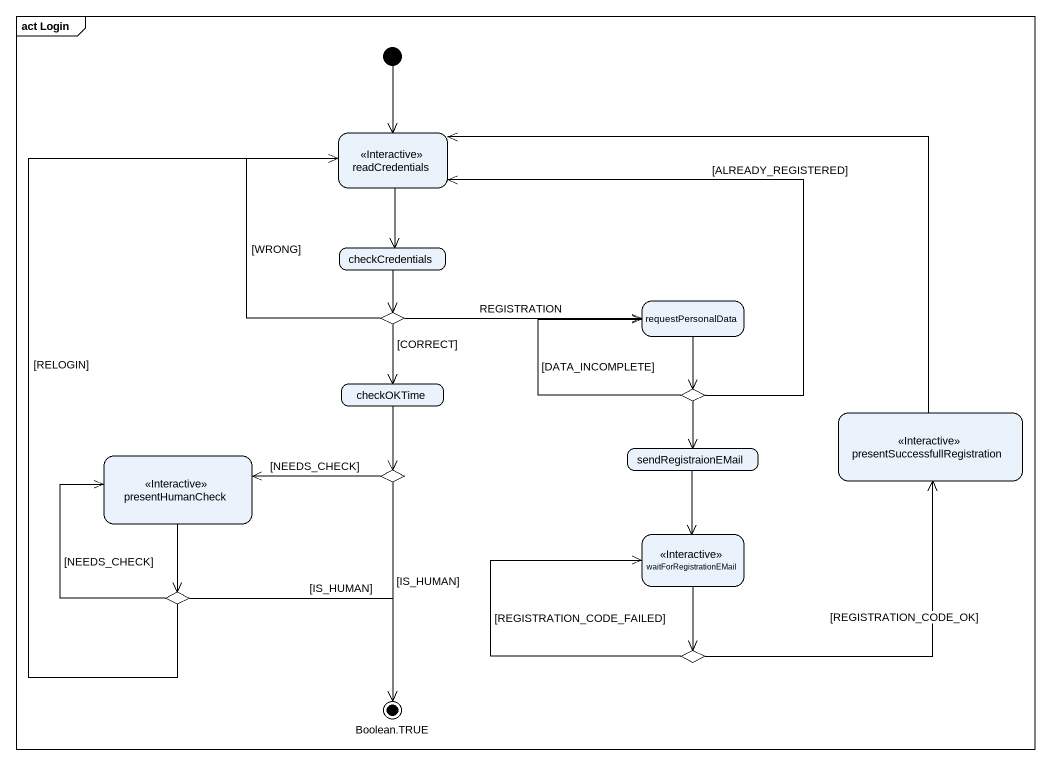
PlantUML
@startuml
mainframe act Login
hide empty description
state readCredentials <<Interactive>>
state checkCredentials
state choice1 <<choice>>
state requestPersonalData
state checkOKTime
state choice2 <<choice>>
state sendRegistraionEMail
state "presentSuccessfullRegistration" as presentSuccessfullRegistrati <<Interactive>>
state presentHumanCheck <<Interactive>>
state choice3 <<choice>>
state waitForRegistrationEMail <<Interactive>>
state choice4 <<choice>>
state choice5 <<choice>>
state "Boolean.TRUE" as Boolean_TRUE <<end>>
[*] --> readCredentials
readCredentials --> checkCredentials
checkCredentials --> choice1
choice1 -up-> readCredentials : [WRONG]
choice1 -right-> requestPersonalData : REGISTRATION
choice1 --> checkOKTime : [CORRECT]
requestPersonalData --> choice2
checkOKTime --> choice3
choice2 -up-> readCredentials : [ALREADY_REGISTERED]
choice2 -up-> requestPersonalData : [DATA_INCOMPLETE]
choice2 --> sendRegistraionEMail
sendRegistraionEMail --> waitForRegistrationEMail
presentSuccessfullRegistrati -left-> readCredentials
presentHumanCheck --> choice4
choice3 -left-> presentHumanCheck : [NEEDS_CHECK]
choice3 --> Boolean_TRUE : [IS_HUMAN]
waitForRegistrationEMail --> choice5
choice4 -up-> readCredentials : [RELOGIN]
choice4 -up-> presentHumanCheck : [NEEDS_CHECK]
choice4 -right-> Boolean_TRUE : [IS_HUMAN]
choice5 -up-> presentSuccessfullRegistrati : [REGISTRATION_CODE_OK]
choice5 -up-> waitForRegistrationEMail : [REGISTRATION_CODE_FAILED]
@enduml
